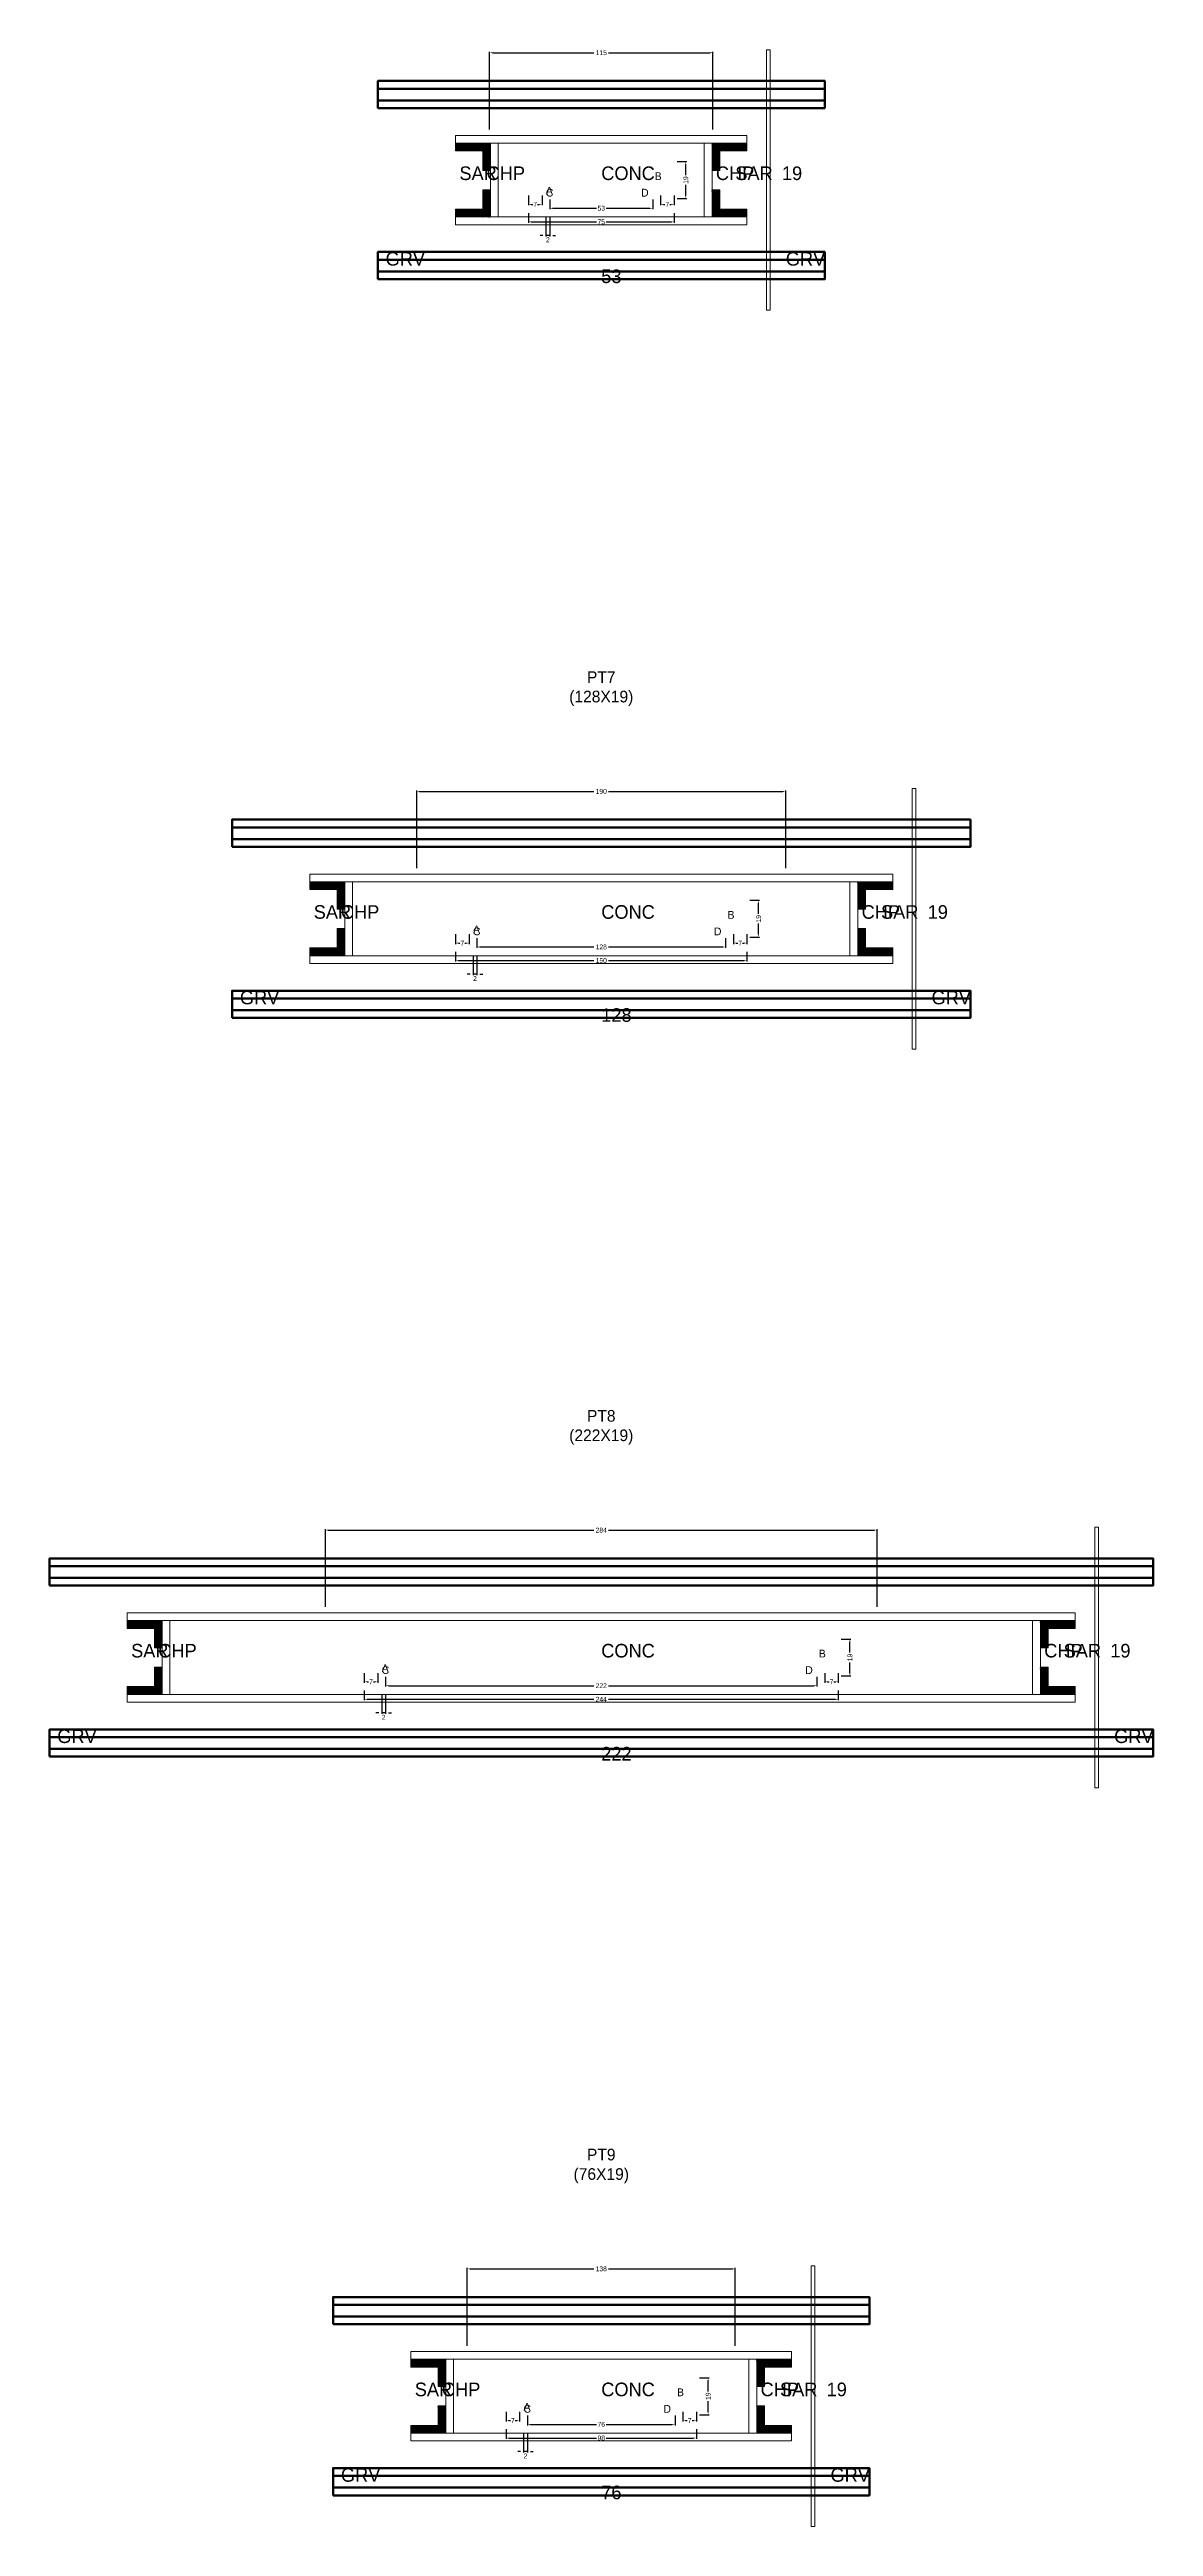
# Model space of a CAD drawing. Header units: centimetres. Extents: x -8500 to 4118, y -39526 to 295.
# Drawn here: x -284 to 284, y -39067 to -37793 of the extents above; entities that cross this region are included whole.
import ezdxf

# ---------------------------------------------------------------- set-up
doc = ezdxf.new("R2010")
doc.units = ezdxf.units.CM
for name, color, linetype in [('COTA', 241, 'Continuous'), ('GRAVATA', 224, 'Continuous'), ('Hachura', 251, 'Continuous'), ('NOMENCLATURA', 7, 'Continuous'), ('SARRAFO', 251, 'Continuous'), ('Texto Seção', 7, 'Continuous')]:
    doc.layers.add(name, color=color, linetype=linetype)
doc.dimstyles.new('cotax2', dxfattribs={"dimtxt": 2.5, "dimasz": 1.5, "dimexe": 0.5, "dimexo": 0.5, "dimgap": 0.5, "dimtad": 1, "dimcen": 2.5, "dimazin": 3, "dimtfac": 1, "dimtmove": 0, "dimatfit": 3})

# ---------------------------------------------------------------- blocks, each defined once
blk = doc.blocks.new('_CLOSEDFILLED')
at = {"color": 0, "linetype": 'BYBLOCK'}
blk.add_solid([(-1, 0.16), (0, 0), (-1, -0.16)], dxfattribs=at)
blk = doc.blocks.new('*D2614')
for p, q in [((-37.5, -37877), (-37.5, -37882)), ((37.5, -37877), (37.5, -37882)), ((-36, -37881.5), (-2.5, -37881.5)), ((2.5, -37881.5), (36, -37881.5))]:
    blk.add_line(p, q)
at = {"layer": 'Defpoints'}
for p in [(-37.5, -37876.5), (37.5, -37876.5), (-37.5, -37881.5)]:
    blk.add_point(p, dxfattribs=at)
at = {"layer": 'COTA', "xscale": 1.5, "yscale": 1.5, "rotation": 180}
blk.add_blockref('_CLOSEDFILLED', (-37.5, -37881.5), dxfattribs=at)
at = {"layer": 'COTA', "xscale": 1.5, "yscale": 1.5}
blk.add_blockref('_CLOSEDFILLED', (37.5, -37881.5), dxfattribs=at)
at = {"layer": 'COTA', "insert": (0, -37881.5), "char_height": 2.5, "attachment_point": 5}
blk.add_mtext('75', dxfattribs=at)
blk = doc.blocks.new('*D2615')
for p, q in [((-26.5, -37870), (-26.5, -37875)), ((-25, -37874.5), (-2.5, -37874.5)), ((2.5, -37874.5), (25, -37874.5)), ((26.5, -37870), (26.5, -37875))]:
    blk.add_line(p, q)
at = {"layer": 'Defpoints'}
for p in [(-26.5, -37869.5), (-26.5, -37874.5), (26.5, -37869.5)]:
    blk.add_point(p, dxfattribs=at)
at = {"layer": 'COTA', "xscale": 1.5, "yscale": 1.5, "rotation": 180}
blk.add_blockref('_CLOSEDFILLED', (-26.5, -37874.5), dxfattribs=at)
at = {"layer": 'COTA', "xscale": 1.5, "yscale": 1.5}
blk.add_blockref('_CLOSEDFILLED', (26.5, -37874.5), dxfattribs=at)
at = {"layer": 'COTA', "insert": (0, -37874.5), "char_height": 2.5, "attachment_point": 5}
blk.add_mtext('53', dxfattribs=at)
blk = doc.blocks.new('*D2616')
for p, q in [((39, -37850.5), (44, -37850.5)), ((43.5, -37857.5), (43.5, -37852)), ((43.5, -37868), (43.5, -37862.5)), ((39, -37869.5), (44, -37869.5))]:
    blk.add_line(p, q)
at = {"layer": 'Defpoints'}
for p in [(38.5, -37850.5), (38.5, -37869.5), (43.5, -37869.5)]:
    blk.add_point(p, dxfattribs=at)
at = {"layer": 'COTA', "xscale": 1.5, "yscale": 1.5}
for p, rotation in [((43.5, -37850.5), 90), ((43.5, -37869.5), 270)]:
    blk.add_blockref('_CLOSEDFILLED', p, dxfattribs=dict(at, rotation=rotation))
at = {"layer": 'COTA', "insert": (43.5, -37860), "char_height": 2.5, "attachment_point": 5, "rotation": 90}
blk.add_mtext('19', dxfattribs=at)
blk = doc.blocks.new('*D2617')
for p, q in [((-37.5, -37868), (-37.5, -37873)), ((-36, -37872.5), (-35.25, -37872.5)), ((-32.75, -37872.5), (-32, -37872.5)), ((-30.5, -37868), (-30.5, -37873))]:
    blk.add_line(p, q)
at = {"layer": 'Defpoints'}
for p in [(-37.5, -37867.5), (-37.5, -37872.5), (-30.5, -37867.5)]:
    blk.add_point(p, dxfattribs=at)
at = {"layer": 'COTA', "xscale": 1.5, "yscale": 1.5, "rotation": 180}
blk.add_blockref('_CLOSEDFILLED', (-37.5, -37872.5), dxfattribs=at)
at = {"layer": 'COTA', "xscale": 1.5, "yscale": 1.5}
blk.add_blockref('_CLOSEDFILLED', (-30.5, -37872.5), dxfattribs=at)
at = {"layer": 'COTA', "insert": (-34, -37872.5), "char_height": 2.5, "attachment_point": 5}
blk.add_mtext('7', dxfattribs=at)
blk = doc.blocks.new('*D2618')
for p, q in [((30.5, -37868), (30.5, -37873)), ((32, -37872.5), (32.75, -37872.5)), ((35.25, -37872.5), (36, -37872.5)), ((37.5, -37868), (37.5, -37873))]:
    blk.add_line(p, q)
at = {"layer": 'Defpoints'}
for p in [(30.5, -37867.5), (30.5, -37872.5), (37.5, -37867.5)]:
    blk.add_point(p, dxfattribs=at)
at = {"layer": 'COTA', "xscale": 1.5, "yscale": 1.5, "rotation": 180}
blk.add_blockref('_CLOSEDFILLED', (30.5, -37872.5), dxfattribs=at)
at = {"layer": 'COTA', "xscale": 1.5, "yscale": 1.5}
blk.add_blockref('_CLOSEDFILLED', (37.5, -37872.5), dxfattribs=at)
at = {"layer": 'COTA', "insert": (34, -37872.5), "char_height": 2.5, "attachment_point": 5}
blk.add_mtext('7', dxfattribs=at)
blk = doc.blocks.new('*D2619')
for p, q in [((-57.5, -37834), (-57.5, -37794)), ((-56, -37794.5), (-3.75, -37794.5)), ((3.75, -37794.5), (56, -37794.5)), ((57.5, -37834), (57.5, -37794))]:
    blk.add_line(p, q)
at = {"layer": 'Defpoints'}
for p in [(-57.5, -37794.5), (-57.5, -37834.5), (57.5, -37834.5)]:
    blk.add_point(p, dxfattribs=at)
at = {"layer": 'COTA', "xscale": 1.5, "yscale": 1.5, "rotation": 180}
blk.add_blockref('_CLOSEDFILLED', (-57.5, -37794.5), dxfattribs=at)
at = {"layer": 'COTA', "xscale": 1.5, "yscale": 1.5}
blk.add_blockref('_CLOSEDFILLED', (57.5, -37794.5), dxfattribs=at)
at = {"layer": 'COTA', "insert": (0, -37794.5), "char_height": 2.5, "attachment_point": 5}
blk.add_mtext('115', dxfattribs=at)
blk = doc.blocks.new('*D2640')
for p, q in [((-75, -38257), (-75, -38262)), ((-73.5, -38261.5), (-3.75, -38261.5)), ((3.75, -38261.5), (73.5, -38261.5)), ((75, -38257), (75, -38262))]:
    blk.add_line(p, q)
at = {"layer": 'Defpoints'}
for p in [(-75, -38256.5), (-75, -38261.5), (75, -38256.5)]:
    blk.add_point(p, dxfattribs=at)
at = {"layer": 'COTA', "xscale": 1.5, "yscale": 1.5, "rotation": 180}
blk.add_blockref('_CLOSEDFILLED', (-75, -38261.5), dxfattribs=at)
at = {"layer": 'COTA', "xscale": 1.5, "yscale": 1.5}
blk.add_blockref('_CLOSEDFILLED', (75, -38261.5), dxfattribs=at)
at = {"layer": 'COTA', "insert": (0, -38261.5), "char_height": 2.5, "attachment_point": 5}
blk.add_mtext('150', dxfattribs=at)
blk = doc.blocks.new('*D2641')
for p, q in [((-64, -38250), (-64, -38255)), ((-62.5, -38254.5), (-3.75, -38254.5)), ((3.75, -38254.5), (62.5, -38254.5)), ((64, -38250), (64, -38255))]:
    blk.add_line(p, q)
at = {"layer": 'Defpoints'}
for p in [(-64, -38249.5), (64, -38249.5), (-64, -38254.5)]:
    blk.add_point(p, dxfattribs=at)
at = {"layer": 'COTA', "xscale": 1.5, "yscale": 1.5, "rotation": 180}
blk.add_blockref('_CLOSEDFILLED', (-64, -38254.5), dxfattribs=at)
at = {"layer": 'COTA', "xscale": 1.5, "yscale": 1.5}
blk.add_blockref('_CLOSEDFILLED', (64, -38254.5), dxfattribs=at)
at = {"layer": 'COTA', "insert": (0, -38254.5), "char_height": 2.5, "attachment_point": 5}
blk.add_mtext('128', dxfattribs=at)
blk = doc.blocks.new('*D2642')
for p, q in [((76.5, -38230.5), (81.5, -38230.5)), ((81, -38237.5), (81, -38232)), ((76.5, -38249.5), (81.5, -38249.5)), ((81, -38248), (81, -38242.5))]:
    blk.add_line(p, q)
at = {"layer": 'Defpoints'}
for p in [(76, -38230.5), (76, -38249.5), (81, -38249.5)]:
    blk.add_point(p, dxfattribs=at)
at = {"layer": 'COTA', "xscale": 1.5, "yscale": 1.5}
for p, rotation in [((81, -38230.5), 90), ((81, -38249.5), 270)]:
    blk.add_blockref('_CLOSEDFILLED', p, dxfattribs=dict(at, rotation=rotation))
at = {"layer": 'COTA', "insert": (81, -38240), "char_height": 2.5, "attachment_point": 5, "rotation": 90}
blk.add_mtext('19', dxfattribs=at)
blk = doc.blocks.new('*D2643')
for p, q in [((-75, -38248), (-75, -38253)), ((-68, -38248), (-68, -38253)), ((-73.5, -38252.5), (-72.75, -38252.5)), ((-70.25, -38252.5), (-69.5, -38252.5))]:
    blk.add_line(p, q)
at = {"layer": 'Defpoints'}
for p in [(-75, -38247.5), (-68, -38247.5), (-75, -38252.5)]:
    blk.add_point(p, dxfattribs=at)
at = {"layer": 'COTA', "xscale": 1.5, "yscale": 1.5, "rotation": 180}
blk.add_blockref('_CLOSEDFILLED', (-75, -38252.5), dxfattribs=at)
at = {"layer": 'COTA', "xscale": 1.5, "yscale": 1.5}
blk.add_blockref('_CLOSEDFILLED', (-68, -38252.5), dxfattribs=at)
at = {"layer": 'COTA', "insert": (-71.5, -38252.5), "char_height": 2.5, "attachment_point": 5}
blk.add_mtext('7', dxfattribs=at)
blk = doc.blocks.new('*D2644')
for p, q in [((68, -38248), (68, -38253)), ((75, -38248), (75, -38253)), ((69.5, -38252.5), (70.25, -38252.5)), ((72.75, -38252.5), (73.5, -38252.5))]:
    blk.add_line(p, q)
at = {"layer": 'Defpoints'}
for p in [(68, -38247.5), (75, -38247.5), (68, -38252.5)]:
    blk.add_point(p, dxfattribs=at)
at = {"layer": 'COTA', "xscale": 1.5, "yscale": 1.5, "rotation": 180}
blk.add_blockref('_CLOSEDFILLED', (68, -38252.5), dxfattribs=at)
at = {"layer": 'COTA', "xscale": 1.5, "yscale": 1.5}
blk.add_blockref('_CLOSEDFILLED', (75, -38252.5), dxfattribs=at)
at = {"layer": 'COTA', "insert": (71.5, -38252.5), "char_height": 2.5, "attachment_point": 5}
blk.add_mtext('7', dxfattribs=at)
blk = doc.blocks.new('*D2645')
for p, q in [((-95, -38214), (-95, -38174)), ((-93.5, -38174.5), (-3.75, -38174.5)), ((3.75, -38174.5), (93.5, -38174.5)), ((95, -38214), (95, -38174))]:
    blk.add_line(p, q)
at = {"layer": 'Defpoints'}
for p in [(-95, -38174.5), (-95, -38214.5), (95, -38214.5)]:
    blk.add_point(p, dxfattribs=at)
at = {"layer": 'COTA', "xscale": 1.5, "yscale": 1.5, "rotation": 180}
blk.add_blockref('_CLOSEDFILLED', (-95, -38174.5), dxfattribs=at)
at = {"layer": 'COTA', "xscale": 1.5, "yscale": 1.5}
blk.add_blockref('_CLOSEDFILLED', (95, -38174.5), dxfattribs=at)
at = {"layer": 'COTA', "insert": (0, -38174.5), "char_height": 2.5, "attachment_point": 5}
blk.add_mtext('190', dxfattribs=at)
blk = doc.blocks.new('*D2666')
for p, q in [((-122, -38637), (-122, -38642)), ((-120.5, -38641.5), (-3.75, -38641.5)), ((3.75, -38641.5), (120.5, -38641.5)), ((122, -38637), (122, -38642))]:
    blk.add_line(p, q)
at = {"layer": 'Defpoints'}
for p in [(-122, -38636.5), (-122, -38641.5), (122, -38636.5)]:
    blk.add_point(p, dxfattribs=at)
at = {"layer": 'COTA', "xscale": 1.5, "yscale": 1.5, "rotation": 180}
blk.add_blockref('_CLOSEDFILLED', (-122, -38641.5), dxfattribs=at)
at = {"layer": 'COTA', "xscale": 1.5, "yscale": 1.5}
blk.add_blockref('_CLOSEDFILLED', (122, -38641.5), dxfattribs=at)
at = {"layer": 'COTA', "insert": (0, -38641.5), "char_height": 2.5, "attachment_point": 5}
blk.add_mtext('244', dxfattribs=at)
blk = doc.blocks.new('*D2667')
for p, q in [((-111, -38630), (-111, -38635)), ((111, -38630), (111, -38635)), ((-109.5, -38634.5), (-3.75, -38634.5)), ((3.75, -38634.5), (109.5, -38634.5))]:
    blk.add_line(p, q)
at = {"layer": 'Defpoints'}
for p in [(-111, -38629.5), (111, -38629.5), (-111, -38634.5)]:
    blk.add_point(p, dxfattribs=at)
at = {"layer": 'COTA', "xscale": 1.5, "yscale": 1.5, "rotation": 180}
blk.add_blockref('_CLOSEDFILLED', (-111, -38634.5), dxfattribs=at)
at = {"layer": 'COTA', "xscale": 1.5, "yscale": 1.5}
blk.add_blockref('_CLOSEDFILLED', (111, -38634.5), dxfattribs=at)
at = {"layer": 'COTA', "insert": (0, -38634.5), "char_height": 2.5, "attachment_point": 5}
blk.add_mtext('222', dxfattribs=at)
blk = doc.blocks.new('*D2668')
for p, q in [((123.5, -38610.5), (128.5, -38610.5)), ((128, -38617.5), (128, -38612)), ((123.5, -38629.5), (128.5, -38629.5)), ((128, -38628), (128, -38622.5))]:
    blk.add_line(p, q)
at = {"layer": 'Defpoints'}
for p in [(123, -38610.5), (123, -38629.5), (128, -38629.5)]:
    blk.add_point(p, dxfattribs=at)
at = {"layer": 'COTA', "xscale": 1.5, "yscale": 1.5}
for p, rotation in [((128, -38610.5), 90), ((128, -38629.5), 270)]:
    blk.add_blockref('_CLOSEDFILLED', p, dxfattribs=dict(at, rotation=rotation))
at = {"layer": 'COTA', "insert": (128, -38620), "char_height": 2.5, "attachment_point": 5, "rotation": 90}
blk.add_mtext('19', dxfattribs=at)
blk = doc.blocks.new('*D2669')
for p, q in [((-122, -38628), (-122, -38633)), ((-115, -38628), (-115, -38633)), ((-120.5, -38632.5), (-119.75, -38632.5)), ((-117.25, -38632.5), (-116.5, -38632.5))]:
    blk.add_line(p, q)
at = {"layer": 'Defpoints'}
for p in [(-122, -38627.5), (-115, -38627.5), (-122, -38632.5)]:
    blk.add_point(p, dxfattribs=at)
at = {"layer": 'COTA', "xscale": 1.5, "yscale": 1.5, "rotation": 180}
blk.add_blockref('_CLOSEDFILLED', (-122, -38632.5), dxfattribs=at)
at = {"layer": 'COTA', "xscale": 1.5, "yscale": 1.5}
blk.add_blockref('_CLOSEDFILLED', (-115, -38632.5), dxfattribs=at)
at = {"layer": 'COTA', "insert": (-118.5, -38632.5), "char_height": 2.5, "attachment_point": 5}
blk.add_mtext('7', dxfattribs=at)
blk = doc.blocks.new('*D2670')
for p, q in [((115, -38628), (115, -38633)), ((122, -38628), (122, -38633)), ((116.5, -38632.5), (117.25, -38632.5)), ((119.75, -38632.5), (120.5, -38632.5))]:
    blk.add_line(p, q)
at = {"layer": 'Defpoints'}
for p in [(115, -38627.5), (122, -38627.5), (115, -38632.5)]:
    blk.add_point(p, dxfattribs=at)
at = {"layer": 'COTA', "xscale": 1.5, "yscale": 1.5, "rotation": 180}
blk.add_blockref('_CLOSEDFILLED', (115, -38632.5), dxfattribs=at)
at = {"layer": 'COTA', "xscale": 1.5, "yscale": 1.5}
blk.add_blockref('_CLOSEDFILLED', (122, -38632.5), dxfattribs=at)
at = {"layer": 'COTA', "insert": (118.5, -38632.5), "char_height": 2.5, "attachment_point": 5}
blk.add_mtext('7', dxfattribs=at)
blk = doc.blocks.new('*D2671')
for p, q in [((-142, -38594), (-142, -38554)), ((-140.5, -38554.5), (-3.75, -38554.5)), ((3.75, -38554.5), (140.5, -38554.5)), ((142, -38594), (142, -38554))]:
    blk.add_line(p, q)
at = {"layer": 'Defpoints'}
for p in [(-142, -38554.5), (-142, -38594.5), (142, -38594.5)]:
    blk.add_point(p, dxfattribs=at)
at = {"layer": 'COTA', "xscale": 1.5, "yscale": 1.5, "rotation": 180}
blk.add_blockref('_CLOSEDFILLED', (-142, -38554.5), dxfattribs=at)
at = {"layer": 'COTA', "xscale": 1.5, "yscale": 1.5}
blk.add_blockref('_CLOSEDFILLED', (142, -38554.5), dxfattribs=at)
at = {"layer": 'COTA', "insert": (0, -38554.5), "char_height": 2.5, "attachment_point": 5}
blk.add_mtext('284', dxfattribs=at)
blk = doc.blocks.new('*D2692')
for p, q in [((-49, -39017), (-49, -39022)), ((-47.5, -39021.5), (-2.5, -39021.5)), ((2.5, -39021.5), (47.5, -39021.5)), ((49, -39017), (49, -39022))]:
    blk.add_line(p, q)
at = {"layer": 'Defpoints'}
for p in [(-49, -39016.5), (-49, -39021.5), (49, -39016.5)]:
    blk.add_point(p, dxfattribs=at)
at = {"layer": 'COTA', "xscale": 1.5, "yscale": 1.5, "rotation": 180}
blk.add_blockref('_CLOSEDFILLED', (-49, -39021.5), dxfattribs=at)
at = {"layer": 'COTA', "xscale": 1.5, "yscale": 1.5}
blk.add_blockref('_CLOSEDFILLED', (49, -39021.5), dxfattribs=at)
at = {"layer": 'COTA', "insert": (0, -39021.5), "char_height": 2.5, "attachment_point": 5}
blk.add_mtext('98', dxfattribs=at)
blk = doc.blocks.new('*D2693')
for p, q in [((-38, -39010), (-38, -39015)), ((38, -39010), (38, -39015)), ((-36.5, -39014.5), (-2.5, -39014.5)), ((2.5, -39014.5), (36.5, -39014.5))]:
    blk.add_line(p, q)
at = {"layer": 'Defpoints'}
for p in [(-38, -39009.5), (38, -39009.5), (-38, -39014.5)]:
    blk.add_point(p, dxfattribs=at)
at = {"layer": 'COTA', "xscale": 1.5, "yscale": 1.5, "rotation": 180}
blk.add_blockref('_CLOSEDFILLED', (-38, -39014.5), dxfattribs=at)
at = {"layer": 'COTA', "xscale": 1.5, "yscale": 1.5}
blk.add_blockref('_CLOSEDFILLED', (38, -39014.5), dxfattribs=at)
at = {"layer": 'COTA', "insert": (0, -39014.5), "char_height": 2.5, "attachment_point": 5}
blk.add_mtext('76', dxfattribs=at)
blk = doc.blocks.new('*D2694')
for p, q in [((50.5, -38990.5), (55.5, -38990.5)), ((55, -38997.5), (55, -38992)), ((50.5, -39009.5), (55.5, -39009.5)), ((55, -39008), (55, -39002.5))]:
    blk.add_line(p, q)
at = {"layer": 'Defpoints'}
for p in [(50, -38990.5), (50, -39009.5), (55, -39009.5)]:
    blk.add_point(p, dxfattribs=at)
at = {"layer": 'COTA', "xscale": 1.5, "yscale": 1.5}
for p, rotation in [((55, -38990.5), 90), ((55, -39009.5), 270)]:
    blk.add_blockref('_CLOSEDFILLED', p, dxfattribs=dict(at, rotation=rotation))
at = {"layer": 'COTA', "insert": (55, -39000), "char_height": 2.5, "attachment_point": 5, "rotation": 90}
blk.add_mtext('19', dxfattribs=at)
blk = doc.blocks.new('*D2695')
for p, q in [((-49, -39008), (-49, -39013)), ((-47.5, -39012.5), (-46.75, -39012.5)), ((-44.25, -39012.5), (-43.5, -39012.5)), ((-42, -39008), (-42, -39013))]:
    blk.add_line(p, q)
at = {"layer": 'Defpoints'}
for p in [(-49, -39007.5), (-49, -39012.5), (-42, -39007.5)]:
    blk.add_point(p, dxfattribs=at)
at = {"layer": 'COTA', "xscale": 1.5, "yscale": 1.5, "rotation": 180}
blk.add_blockref('_CLOSEDFILLED', (-49, -39012.5), dxfattribs=at)
at = {"layer": 'COTA', "xscale": 1.5, "yscale": 1.5}
blk.add_blockref('_CLOSEDFILLED', (-42, -39012.5), dxfattribs=at)
at = {"layer": 'COTA', "insert": (-45.5, -39012.5), "char_height": 2.5, "attachment_point": 5}
blk.add_mtext('7', dxfattribs=at)
blk = doc.blocks.new('*D2696')
for p, q in [((42, -39008), (42, -39013)), ((43.5, -39012.5), (44.25, -39012.5)), ((46.75, -39012.5), (47.5, -39012.5)), ((49, -39008), (49, -39013))]:
    blk.add_line(p, q)
at = {"layer": 'Defpoints'}
for p in [(42, -39007.5), (42, -39012.5), (49, -39007.5)]:
    blk.add_point(p, dxfattribs=at)
at = {"layer": 'COTA', "xscale": 1.5, "yscale": 1.5, "rotation": 180}
blk.add_blockref('_CLOSEDFILLED', (42, -39012.5), dxfattribs=at)
at = {"layer": 'COTA', "xscale": 1.5, "yscale": 1.5}
blk.add_blockref('_CLOSEDFILLED', (49, -39012.5), dxfattribs=at)
at = {"layer": 'COTA', "insert": (45.5, -39012.5), "char_height": 2.5, "attachment_point": 5}
blk.add_mtext('7', dxfattribs=at)
blk = doc.blocks.new('*D2697')
for p, q in [((-69, -38974), (-69, -38934)), ((-67.5, -38934.5), (-3.75, -38934.5)), ((3.75, -38934.5), (67.5, -38934.5)), ((69, -38974), (69, -38934))]:
    blk.add_line(p, q)
at = {"layer": 'Defpoints'}
for p in [(-69, -38934.5), (-69, -38974.5), (69, -38974.5)]:
    blk.add_point(p, dxfattribs=at)
at = {"layer": 'COTA', "xscale": 1.5, "yscale": 1.5, "rotation": 180}
blk.add_blockref('_CLOSEDFILLED', (-69, -38934.5), dxfattribs=at)
at = {"layer": 'COTA', "xscale": 1.5, "yscale": 1.5}
blk.add_blockref('_CLOSEDFILLED', (69, -38934.5), dxfattribs=at)
at = {"layer": 'COTA', "insert": (0, -38934.5), "char_height": 2.5, "attachment_point": 5}
blk.add_mtext('138', dxfattribs=at)

msp = doc.modelspace()

# ---------------------------------------------------------------- hatches: boundary and pattern name
at = {"layer": 'SARRAFO'}
h = msp.add_hatch(dxfattribs=at)
h.set_pattern_fill('SOLID', scale=2)
h.paths.add_polyline_path([(-75, -37845), (-61, -37845), (-61, -37841), (-75, -37841)])
h = msp.add_hatch(dxfattribs=at)
h.set_pattern_fill('SOLID', scale=2)
h.paths.add_polyline_path([(-61, -37855), (-57, -37855), (-57, -37841), (-61, -37841)])
h = msp.add_hatch(dxfattribs=at)
h.set_pattern_fill('SOLID', scale=2)
h.paths.add_polyline_path([(57, -37855), (61, -37855), (61, -37841), (57, -37841)])
h = msp.add_hatch(dxfattribs=at)
h.set_pattern_fill('SOLID', scale=2)
h.paths.add_polyline_path([(61, -37845), (75, -37845), (75, -37841), (61, -37841)])
h = msp.add_hatch(dxfattribs=at)
h.set_pattern_fill('SOLID', scale=2)
h.paths.add_polyline_path([(-61, -37879), (-57, -37879), (-57, -37865), (-61, -37865)])
h = msp.add_hatch(dxfattribs=at)
h.set_pattern_fill('SOLID', scale=2)
h.paths.add_polyline_path([(57, -37879), (61, -37879), (61, -37865), (57, -37865)])
h = msp.add_hatch(dxfattribs=at)
h.set_pattern_fill('SOLID', scale=2)
h.paths.add_polyline_path([(-75, -37879), (-61, -37879), (-61, -37875), (-75, -37875)])
h = msp.add_hatch(dxfattribs=at)
h.set_pattern_fill('SOLID', scale=2)
h.paths.add_polyline_path([(61, -37879), (75, -37879), (75, -37875), (61, -37875)])
h = msp.add_hatch(dxfattribs=at)
h.set_pattern_fill('SOLID', scale=2)
h.paths.add_polyline_path([(-150, -38225), (-136, -38225), (-136, -38221), (-150, -38221)])
h = msp.add_hatch(dxfattribs=at)
h.set_pattern_fill('SOLID', scale=2)
h.paths.add_polyline_path([(-136, -38235), (-132, -38235), (-132, -38221), (-136, -38221)])
h = msp.add_hatch(dxfattribs=at)
h.set_pattern_fill('SOLID', scale=2)
h.paths.add_polyline_path([(132, -38235), (136, -38235), (136, -38221), (132, -38221)])
h = msp.add_hatch(dxfattribs=at)
h.set_pattern_fill('SOLID', scale=2)
h.paths.add_polyline_path([(136, -38225), (150, -38225), (150, -38221), (136, -38221)])
h = msp.add_hatch(dxfattribs=at)
h.set_pattern_fill('SOLID', scale=2)
h.paths.add_polyline_path([(-136, -38259), (-132, -38259), (-132, -38245), (-136, -38245)])
h = msp.add_hatch(dxfattribs=at)
h.set_pattern_fill('SOLID', scale=2)
h.paths.add_polyline_path([(132, -38259), (136, -38259), (136, -38245), (132, -38245)])
h = msp.add_hatch(dxfattribs=at)
h.set_pattern_fill('SOLID', scale=2)
h.paths.add_polyline_path([(-150, -38259), (-136, -38259), (-136, -38255), (-150, -38255)])
h = msp.add_hatch(dxfattribs=at)
h.set_pattern_fill('SOLID', scale=2)
h.paths.add_polyline_path([(136, -38259), (150, -38259), (150, -38255), (136, -38255)])
h = msp.add_hatch(dxfattribs=at)
h.set_pattern_fill('SOLID', scale=2)
h.paths.add_polyline_path([(-244, -38605), (-230, -38605), (-230, -38601), (-244, -38601)])
h = msp.add_hatch(dxfattribs=at)
h.set_pattern_fill('SOLID', scale=2)
h.paths.add_polyline_path([(-230, -38615), (-226, -38615), (-226, -38601), (-230, -38601)])
h = msp.add_hatch(dxfattribs=at)
h.set_pattern_fill('SOLID', scale=2)
h.paths.add_polyline_path([(226, -38615), (230, -38615), (230, -38601), (226, -38601)])
h = msp.add_hatch(dxfattribs=at)
h.set_pattern_fill('SOLID', scale=2)
h.paths.add_polyline_path([(230, -38605), (244, -38605), (244, -38601), (230, -38601)])
h = msp.add_hatch(dxfattribs=at)
h.set_pattern_fill('SOLID', scale=2)
h.paths.add_polyline_path([(-230, -38639), (-226, -38639), (-226, -38625), (-230, -38625)])
h = msp.add_hatch(dxfattribs=at)
h.set_pattern_fill('SOLID', scale=2)
h.paths.add_polyline_path([(226, -38639), (230, -38639), (230, -38625), (226, -38625)])
h = msp.add_hatch(dxfattribs=at)
h.set_pattern_fill('SOLID', scale=2)
h.paths.add_polyline_path([(-244, -38639), (-230, -38639), (-230, -38635), (-244, -38635)])
h = msp.add_hatch(dxfattribs=at)
h.set_pattern_fill('SOLID', scale=2)
h.paths.add_polyline_path([(230, -38639), (244, -38639), (244, -38635), (230, -38635)])
h = msp.add_hatch(dxfattribs=at)
h.set_pattern_fill('SOLID', scale=2)
h.paths.add_polyline_path([(-98, -38985), (-84, -38985), (-84, -38981), (-98, -38981)])
h = msp.add_hatch(dxfattribs=at)
h.set_pattern_fill('SOLID', scale=2)
h.paths.add_polyline_path([(-84, -38995), (-80, -38995), (-80, -38981), (-84, -38981)])
h = msp.add_hatch(dxfattribs=at)
h.set_pattern_fill('SOLID', scale=2)
h.paths.add_polyline_path([(80, -38995), (84, -38995), (84, -38981), (80, -38981)])
h = msp.add_hatch(dxfattribs=at)
h.set_pattern_fill('SOLID', scale=2)
h.paths.add_polyline_path([(84, -38985), (98, -38985), (98, -38981), (84, -38981)])
h = msp.add_hatch(dxfattribs=at)
h.set_pattern_fill('SOLID', scale=2)
h.paths.add_polyline_path([(-84, -39019), (-80, -39019), (-80, -39005), (-84, -39005)])
h = msp.add_hatch(dxfattribs=at)
h.set_pattern_fill('SOLID', scale=2)
h.paths.add_polyline_path([(80, -39019), (84, -39019), (84, -39005), (80, -39005)])
h = msp.add_hatch(dxfattribs=at)
h.set_pattern_fill('SOLID', scale=2)
h.paths.add_polyline_path([(-98, -39019), (-84, -39019), (-84, -39015), (-98, -39015)])
h = msp.add_hatch(dxfattribs=at)
h.set_pattern_fill('SOLID', scale=2)
h.paths.add_polyline_path([(84, -39019), (98, -39019), (98, -39015), (84, -39015)])

# ---------------------------------------------------------------- linework, layer by layer
at = {"layer": 'GRAVATA', "lineweight": 50}
for points in [[(-115, -37823), (115, -37823), (115, -37809), (-115, -37809)], [(-115, -37819), (115, -37819), (115, -37813), (-115, -37813)], [(-115, -37911), (115, -37911), (115, -37897), (-115, -37897)], [(-115, -37907), (115, -37907), (115, -37901), (-115, -37901)], [(-190, -38203), (190, -38203), (190, -38189), (-190, -38189)], [(-190, -38199), (190, -38199), (190, -38193), (-190, -38193)], [(-190, -38291), (190, -38291), (190, -38277), (-190, -38277)], [(-190, -38287), (190, -38287), (190, -38281), (-190, -38281)], [(-284, -38583), (284, -38583), (284, -38569), (-284, -38569)], [(-284, -38579), (284, -38579), (284, -38573), (-284, -38573)], [(-284, -38671), (284, -38671), (284, -38657), (-284, -38657)], [(-284, -38667), (284, -38667), (284, -38661), (-284, -38661)], [(-138, -38963), (138, -38963), (138, -38949), (-138, -38949)], [(-138, -38959), (138, -38959), (138, -38953), (-138, -38953)], [(-138, -39051), (138, -39051), (138, -39037), (-138, -39037)], [(-138, -39047), (138, -39047), (138, -39041), (-138, -39041)]]:
    msp.add_lwpolyline(points, close=True, dxfattribs=at)
at = {"layer": 'Hachura', "lineweight": 13}
for points in [[(85, -37927), (87, -37927), (87, -37793), (85, -37793)], [(160, -38307), (162, -38307), (162, -38173), (160, -38173)], [(254, -38687), (256, -38687), (256, -38553), (254, -38553)], [(108, -39067), (110, -39067), (110, -38933), (108, -38933)]]:
    msp.add_lwpolyline(points, close=True, dxfattribs=at)
at = {"layer": 'Hachura', "lineweight": 18}
for points in [[(-75, -37841), (75, -37841), (75, -37837), (-75, -37837)], [(-57, -37879), (-53, -37879), (-53, -37841), (-57, -37841)], [(53, -37879), (57, -37879), (57, -37841), (53, -37841)], [(-75, -37883), (75, -37883), (75, -37879), (-75, -37879)], [(-150, -38221), (150, -38221), (150, -38217), (-150, -38217)], [(-132, -38259), (-128, -38259), (-128, -38221), (-132, -38221)], [(128, -38259), (132, -38259), (132, -38221), (128, -38221)], [(-150, -38263), (150, -38263), (150, -38259), (-150, -38259)], [(-244, -38601), (244, -38601), (244, -38597), (-244, -38597)], [(-226, -38639), (-222, -38639), (-222, -38601), (-226, -38601)], [(222, -38639), (226, -38639), (226, -38601), (222, -38601)], [(-244, -38643), (244, -38643), (244, -38639), (-244, -38639)], [(-98, -38981), (98, -38981), (98, -38977), (-98, -38977)], [(-80, -39019), (-76, -39019), (-76, -38981), (-80, -38981)], [(76, -39019), (80, -39019), (80, -38981), (76, -38981)], [(-98, -39023), (98, -39023), (98, -39019), (-98, -39019)]]:
    msp.add_lwpolyline(points, close=True, dxfattribs=at)
at = {"layer": 'SARRAFO', "lineweight": 13}
for points in [[(-75, -37845), (-61, -37845), (-61, -37841), (-75, -37841)], [(-61, -37855), (-57, -37855), (-57, -37841), (-61, -37841)], [(57, -37855), (61, -37855), (61, -37841), (57, -37841)], [(61, -37845), (75, -37845), (75, -37841), (61, -37841)], [(-61, -37879), (-57, -37879), (-57, -37865), (-61, -37865)], [(57, -37879), (61, -37879), (61, -37865), (57, -37865)], [(-75, -37879), (-61, -37879), (-61, -37875), (-75, -37875)], [(61, -37879), (75, -37879), (75, -37875), (61, -37875)], [(-150, -38225), (-136, -38225), (-136, -38221), (-150, -38221)], [(-136, -38235), (-132, -38235), (-132, -38221), (-136, -38221)], [(132, -38235), (136, -38235), (136, -38221), (132, -38221)], [(136, -38225), (150, -38225), (150, -38221), (136, -38221)], [(-136, -38259), (-132, -38259), (-132, -38245), (-136, -38245)], [(132, -38259), (136, -38259), (136, -38245), (132, -38245)], [(-150, -38259), (-136, -38259), (-136, -38255), (-150, -38255)], [(136, -38259), (150, -38259), (150, -38255), (136, -38255)], [(-244, -38605), (-230, -38605), (-230, -38601), (-244, -38601)], [(-230, -38615), (-226, -38615), (-226, -38601), (-230, -38601)], [(226, -38615), (230, -38615), (230, -38601), (226, -38601)], [(230, -38605), (244, -38605), (244, -38601), (230, -38601)], [(-230, -38639), (-226, -38639), (-226, -38625), (-230, -38625)], [(226, -38639), (230, -38639), (230, -38625), (226, -38625)], [(-244, -38639), (-230, -38639), (-230, -38635), (-244, -38635)], [(230, -38639), (244, -38639), (244, -38635), (230, -38635)], [(-98, -38985), (-84, -38985), (-84, -38981), (-98, -38981)], [(-84, -38995), (-80, -38995), (-80, -38981), (-84, -38981)], [(80, -38995), (84, -38995), (84, -38981), (80, -38981)], [(84, -38985), (98, -38985), (98, -38981), (84, -38981)], [(-84, -39019), (-80, -39019), (-80, -39005), (-84, -39005)], [(80, -39019), (84, -39019), (84, -39005), (80, -39005)], [(-98, -39019), (-84, -39019), (-84, -39015), (-98, -39015)], [(84, -39019), (98, -39019), (98, -39015), (84, -39015)]]:
    msp.add_lwpolyline(points, close=True, dxfattribs=at)

# ---------------------------------------------------------------- texts
at = {"layer": 'NOMENCLATURA'}
for s, p in [('A', (-28.5, -37867.5)), ('C', (-28.5, -37868.5)), ('D', (20.5, -37868.5)), ('B', (27.5, -37860)), ('B', (65, -38240)), ('A', (-66, -38247.5)), ('C', (-66, -38248.5)), ('D', (58, -38248.5)), ('B', (112, -38620)), ('A', (-113, -38627.5)), ('C', (-113, -38628.5)), ('D', (105, -38628.5)), ('B', (39, -39000)), ('A', (-40, -39007.5)), ('C', (-40, -39008.5)), ('D', (32, -39008.5))]:
    msp.add_text(s, height=4, dxfattribs=at).set_placement(p)
at = {"layer": 'NOMENCLATURA', "char_height": 6, "attachment_point": 8}
for s, insert in [('PT7\\P(128X19)', (0, -38130.5)), ('PT8\\P(222X19)', (0, -38510.5)), ('PT9\\P(76X19)', (0, -38890.5))]:
    msp.add_mtext(s, dxfattribs=dict(at, insert=insert))
at = {"layer": 'Texto Seção'}
for s, p in [('SAR', (-73, -37860)), ('CHP', (-59, -37860)), ('CONC', (0, -37860)), ('CHP', (59, -37860)), ('SAR', (69, -37860)), ('19', (93, -37860)), ('GRV', (-111, -37904)), ('GRV', (95, -37904)), ('53', (0, -37913)), ('SAR', (-148, -38240)), ('CHP', (-134, -38240)), ('CONC', (0, -38240)), ('CHP', (134, -38240)), ('SAR', (144, -38240)), ('19', (168, -38240)), ('GRV', (-186, -38284)), ('128', (0, -38293)), ('GRV', (170, -38284)), ('SAR', (-242, -38620)), ('CHP', (-228, -38620)), ('CONC', (0, -38620)), ('CHP', (228, -38620)), ('SAR', (238, -38620)), ('19', (262, -38620)), ('GRV', (-280, -38664)), ('GRV', (264, -38664)), ('222', (0, -38673)), ('SAR', (-96, -39000)), ('CHP', (-82, -39000)), ('CONC', (0, -39000)), ('CHP', (82, -39000)), ('SAR', (92, -39000)), ('19', (116, -39000)), ('GRV', (-134, -39044)), ('GRV', (118, -39044)), ('76', (0, -39053))]:
    msp.add_text(s, height=7, dxfattribs=at).set_placement(p)

# ---------------------------------------------------------------- dimensions: what is measured, and where the dimension line sits
at = {"layer": 'COTA'}
for base, p1, p2, picture, middle in [((-57.5, -37794.5), (-57.5, -37834.5), (57.5, -37834.5), '*D2619', (0, -37794.5)), ((-37.5, -37872.5), (-37.5, -37867.5), (-30.5, -37867.5), '*D2617', (-34, -37872.5)), ((-37.5, -37881.5), (-37.5, -37876.5), (37.5, -37876.5), '*D2614', (0, -37881.5)), ((-26.5, -37874.5), (-26.5, -37869.5), (26.5, -37869.5), '*D2615', (0, -37874.5)), ((30.5, -37872.5), (30.5, -37867.5), (37.5, -37867.5), '*D2618', (34, -37872.5)), ((-95, -38174.5), (-95, -38214.5), (95, -38214.5), '*D2645', (0, -38174.5)), ((-75, -38252.5), (-75, -38247.5), (-68, -38247.5), '*D2643', (-71.5, -38252.5)), ((-64, -38254.5), (-64, -38249.5), (64, -38249.5), '*D2641', (0, -38254.5)), ((68, -38252.5), (68, -38247.5), (75, -38247.5), '*D2644', (71.5, -38252.5)), ((-75, -38261.5), (-75, -38256.5), (75, -38256.5), '*D2640', (0, -38261.5)), ((-142, -38554.5), (-142, -38594.5), (142, -38594.5), '*D2671', (0, -38554.5)), ((-122, -38632.5), (-122, -38627.5), (-115, -38627.5), '*D2669', (-118.5, -38632.5)), ((-111, -38634.5), (-111, -38629.5), (111, -38629.5), '*D2667', (0, -38634.5)), ((115, -38632.5), (115, -38627.5), (122, -38627.5), '*D2670', (118.5, -38632.5)), ((-122, -38641.5), (-122, -38636.5), (122, -38636.5), '*D2666', (0, -38641.5)), ((-69, -38934.5), (-69, -38974.5), (69, -38974.5), '*D2697', (0, -38934.5)), ((-49, -39012.5), (-49, -39007.5), (-42, -39007.5), '*D2695', (-45.5, -39012.5)), ((-38, -39014.5), (-38, -39009.5), (38, -39009.5), '*D2693', (0, -39014.5)), ((42, -39012.5), (42, -39007.5), (49, -39007.5), '*D2696', (45.5, -39012.5)), ((-49, -39021.5), (-49, -39016.5), (49, -39016.5), '*D2692', (0, -39021.5))]:
    dim = msp.add_linear_dim(base=base, p1=p1, p2=p2, dimstyle='cotax2', dxfattribs=at)
    dim.commit()
    dim.dimension.update_dxf_attribs({"geometry": picture, "text_midpoint": middle})
for base, p1, p2, picture, middle in [((43.5, -37869.5), (38.5, -37869.5), (38.5, -37850.5), '*D2616', (43.5, -37860)), ((81, -38249.5), (76, -38249.5), (76, -38230.5), '*D2642', (81, -38240)), ((128, -38629.5), (123, -38629.5), (123, -38610.5), '*D2668', (128, -38620)), ((55, -39009.5), (50, -39009.5), (50, -38990.5), '*D2694', (55, -39000))]:
    dim = msp.add_linear_dim(base=base, p1=p1, p2=p2, angle=90, dimstyle='cotax2', dxfattribs=at)
    dim.commit()
    dim.dimension.update_dxf_attribs({"geometry": picture, "text_midpoint": middle})
for base, p1, p2 in [((-26.5, -37888.5), (-26.5, -37878.5), (-28.5, -37878.5)), ((-64, -38268.5), (-64, -38258.5), (-66, -38258.5)), ((-111, -38648.5), (-111, -38638.5), (-113, -38638.5)), ((-38, -39028.5), (-38, -39018.5), (-40, -39018.5))]:
    msp.add_linear_dim(base=base, p1=p1, p2=p2, dimstyle='cotax2', dxfattribs=at).render()

doc.saveas('drawing.dxf')
